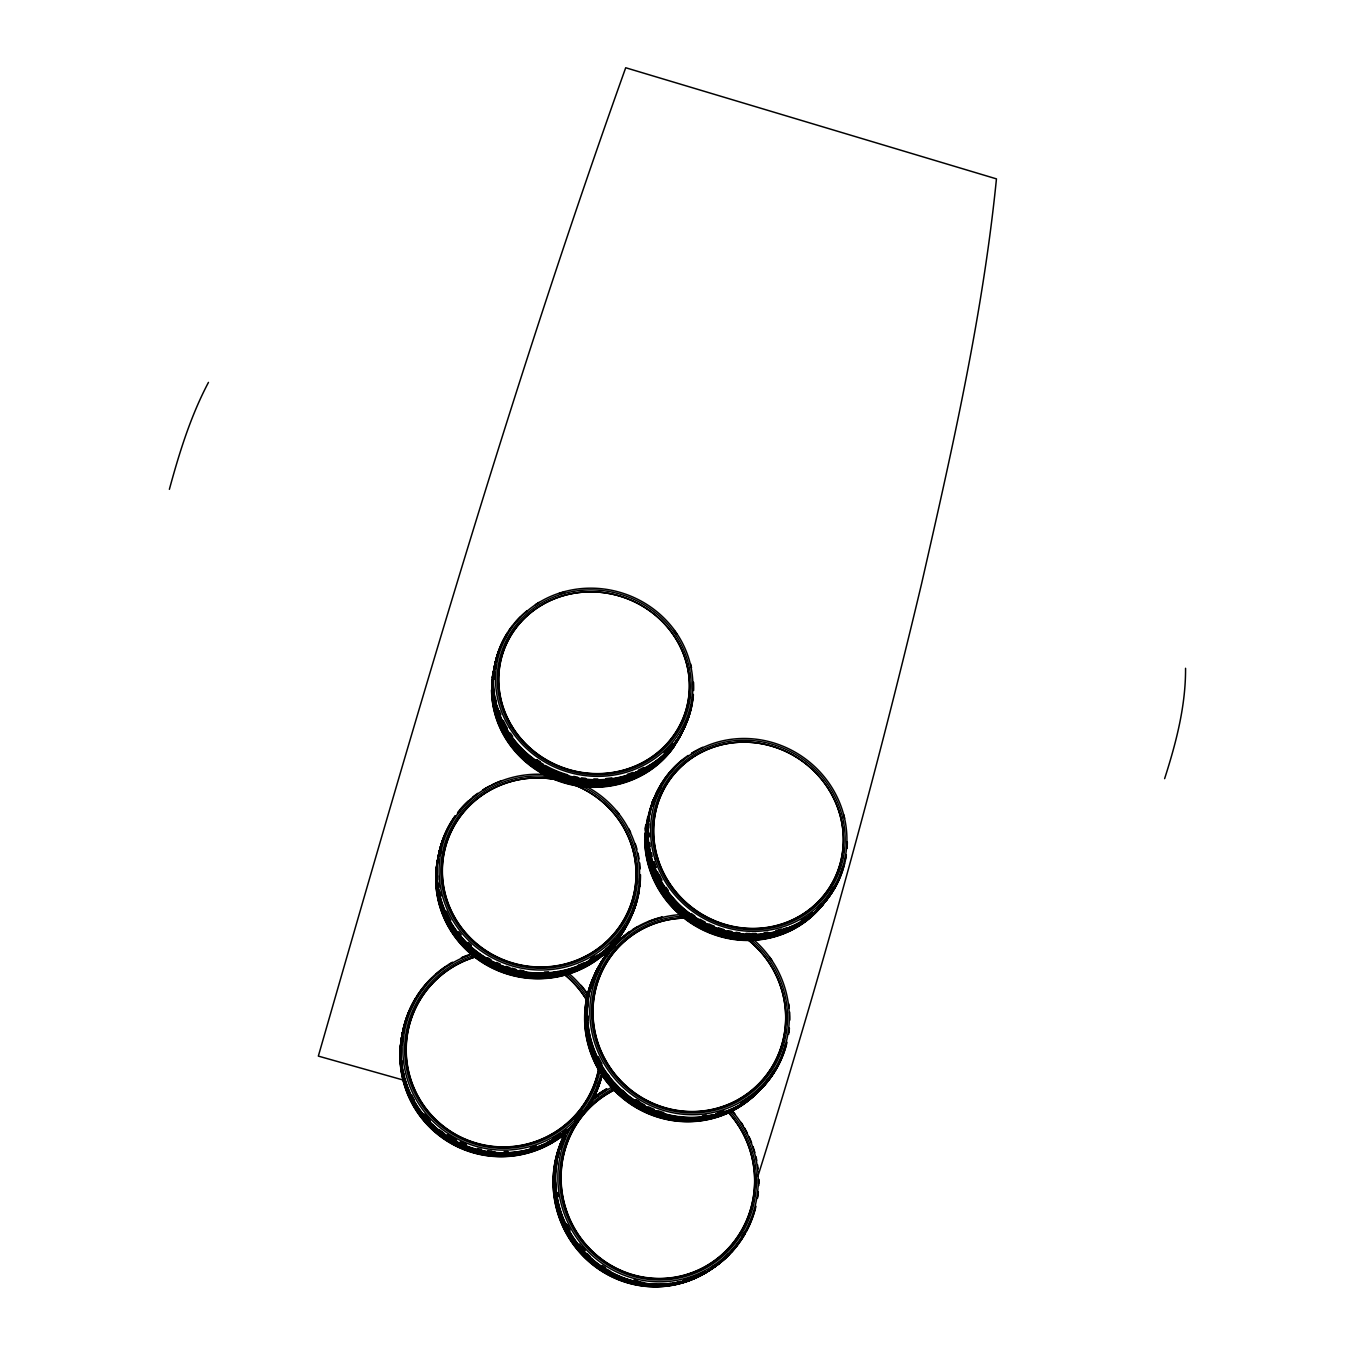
<?xml version="1.0" encoding="UTF-8"?>
<svg xmlns="http://www.w3.org/2000/svg" width="1355" height="1355" viewBox="0 0 1355 1355"><rect width="100%" height="100%" fill="white"/><g stroke="black" fill="none" stroke-linecap="round" stroke-linejoin="round"><path stroke-width="1.5" d="M169.375 489.341C179.334 452.705 190.649 416.036 208.467 382.381M758.021 1175.818C819.402 980.512 874.161 783.088 921.536 583.903C952.023 450.063 982.731 315.681 996.45 178.877L625.705 67.75C509.463 392.696 413.665 724.552 318.34 1056.104L403.604 1080.155M1164.623 778.651C1176.055 742.997 1185.777 705.989 1185.557 668.286M673.926 746.825A99.694 94.139 18 0 1 562.884 782.529A99.694 94.139 18 0 1 491.56 690.034M492.339 677.669A99.694 94.139 18 0 1 492.983 673.571M669.201 751.077A98.458 92.97 18 0 1 666.541 754.227M652.924 766.811A98.458 92.97 18 0 1 647.775 770.402M634.919 777.414A98.458 92.97 18 0 1 629.008 779.836M622.944 781.886A98.458 92.97 18 0 1 616.779 783.512M610.986 784.664A98.458 92.97 18 0 1 607.057 785.256M599.079 785.968A98.458 92.97 18 0 1 593.1 786.086M589.137 785.968A98.458 92.97 18 0 1 585.157 785.697M581.16 785.273A98.458 92.97 18 0 1 577.162 784.697M573.199 783.952A98.458 92.97 18 0 1 569.269 783.071M565.408 782.038A98.458 92.97 18 0 1 541.458 771.757M529.907 763.847A98.458 92.97 18 0 1 522.386 757.31M494.863 708.496A98.458 92.97 18 0 1 494.067 704.431M675.281 744.674A99.745 94.173 18 0 1 564.07 782.445A99.745 94.173 18 0 1 491.662 689.576M492.441 677.212A99.745 94.173 18 0 1 493.085 673.113M682.734 731.039A99.88 94.274 18 0 1 563.324 781.107A99.88 94.274 18 0 1 493.322 671.978M665.83 754.295A98.644 93.105 18 0 1 662.968 757.259M651.874 766.608A98.644 93.105 18 0 1 646.623 770.097M637.731 774.975A98.644 93.105 18 0 1 632.362 777.347M626.823 779.413A98.644 93.105 18 0 1 621.166 781.141M611.562 783.258A98.644 93.105 18 0 1 605.634 784.088M597.64 784.63A98.644 93.105 18 0 1 593.642 784.68M591.661 784.63A98.644 93.105 18 0 1 587.68 784.443M581.668 783.868A98.644 93.105 18 0 1 577.67 783.275M573.69 782.546A98.644 93.105 18 0 1 569.761 781.649M565.899 780.615A98.644 93.105 18 0 1 560.157 778.786M556.38 777.364A98.644 93.105 18 0 1 538.494 768.217M533.531 764.83A98.644 93.105 18 0 1 525.706 758.529M521.387 754.464A98.644 93.105 18 0 1 518.643 751.619M508.87 739.169A98.644 93.105 18 0 1 506.77 735.867M504.754 732.361A98.644 93.105 18 0 1 501.875 726.72M493.271 692.574A98.644 93.105 18 0 1 493.152 688.476M493.914 676.247A98.644 93.105 18 0 1 494.541 672.199M666.016 753.871A98.695 93.156 18 0 1 663.154 756.835M637.917 774.552A98.695 93.156 18 0 1 632.548 776.94M626.992 779.006A98.695 93.156 18 0 1 621.335 780.734M609.75 783.156A98.695 93.156 18 0 1 605.787 783.664M550.926 774.552A98.695 93.156 18 0 1 545.506 771.842M542.034 769.894A98.695 93.156 18 0 1 538.629 767.794M528.873 760.714A98.695 93.156 18 0 1 525.825 758.106M504.856 731.92A98.695 93.156 18 0 1 501.994 726.28M493.389 692.117A98.695 93.156 18 0 1 493.254 688.001M685.291 724.857A99.931 94.325 18 0 1 563.477 780.683A99.931 94.325 18 0 1 494.727 665.424M688.442 715.609A100.101 94.46 18 0 1 561.851 778.668A100.101 94.46 18 0 1 498.894 652.195M662.307 756.886A98.864 93.292 18 0 1 563.307 777.889A98.864 93.292 18 0 1 495.219 702.991M494.253 696.826A98.864 93.292 18 0 1 493.847 692.693M690 710.376A100.253 94.596 18 0 1 566.407 778.786A100.253 94.596 18 0 1 497.725 654.702M689.695 712.916A100.439 94.731 18 0 1 554.5 773.011A100.439 94.731 18 0 1 507.143 634.597M669.218 748.366A99.186 93.563 18 0 1 666.406 751.398M639.594 770.673A99.186 93.563 18 0 1 634.191 773.061M628.618 775.128A99.186 93.563 18 0 1 619.1 777.821M611.291 779.294A99.186 93.563 18 0 1 607.311 779.819M599.266 780.361A99.186 93.563 18 0 1 589.256 780.175M585.241 779.819A99.186 93.563 18 0 1 581.21 779.311M577.196 778.651A99.186 93.563 18 0 1 573.216 777.821M561.597 774.484A99.186 93.563 18 0 1 538.121 762.763M528.45 755.446A99.186 93.563 18 0 1 518.508 745.69M499.03 712.307A99.186 93.563 18 0 1 497.234 706.311M496.269 702.28A99.186 93.563 18 0 1 495.473 698.181M495.252 669.37A99.186 93.563 18 0 1 495.981 665.322M543.355 765.524A99.237 93.597 18 0 1 538.257 762.323M494.372 679.143A99.237 93.597 18 0 1 494.626 675.044M691.66 704.414A100.49 94.782 18 0 1 568.05 777.313A100.49 94.782 18 0 1 498.877 650.722M500.435 646.877A100.49 94.782 18 0 1 507.244 634.106M692.828 694.116A100.49 94.782 18 0 1 692.507 698.248M691.795 705.362A100.626 94.884 18 0 1 558.006 772.807A100.626 94.884 18 0 1 507.498 632.921M508.633 631.193A100.626 94.884 18 0 1 512.292 626.162M516.306 621.352A100.626 94.884 18 0 1 520.625 616.83M693.184 695.081A100.626 94.884 18 0 1 692.49 701.28M693.404 694.624A100.677 94.935 18 0 1 549.215 768.387A100.677 94.935 18 0 1 526.943 610.817M535.445 604.635A100.677 94.935 18 0 1 539.036 602.416M559.073 593.524A100.677 94.935 18 0 1 564.764 591.915M674.384 630.634A100.677 94.935 18 0 1 676.687 633.835M690.542 663.764A100.677 94.935 18 0 1 691.524 667.795M693.523 682.259A100.677 94.935 18 0 1 693.625 690.491M668.506 748.417A99.372 93.698 18 0 1 664.136 752.838M643.693 767.472A99.372 93.698 18 0 1 638.442 770.047M632.971 772.35A99.372 93.698 18 0 1 627.331 774.315M611.867 777.872A99.372 93.698 18 0 1 605.871 778.583M597.809 778.973A99.372 93.698 18 0 1 593.795 778.939M585.766 778.38A99.372 93.698 18 0 1 581.718 777.872M577.704 777.211A99.372 93.698 18 0 1 573.724 776.381M567.847 774.874A99.372 93.698 18 0 1 545.421 765.49M543.677 764.491A99.372 93.698 18 0 1 536.885 760.138M512.647 736.392A99.372 93.698 18 0 1 510.395 733.123M507.278 728.126A99.372 93.698 18 0 1 503.349 720.606M500.842 714.729A99.372 93.698 18 0 1 499.402 710.748M623.114 781.462A98.508 93.004 18 0 1 616.948 783.105M546.844 774.213A98.508 93.004 18 0 1 541.594 771.334M530.025 763.424A98.508 93.004 18 0 1 522.505 756.869M519.727 754.091A98.508 93.004 18 0 1 515.747 749.688M668.591 749.755A99.017 93.41 18 0 1 664.323 754.261M658.191 759.799A99.017 93.41 18 0 1 651.467 764.847M531.177 759.393A99.017 93.41 18 0 1 525.079 754.159M519.473 748.57A99.017 93.41 18 0 1 516.831 745.589M672.791 743.268A99.423 93.749 18 0 1 668.709 747.994M540.374 761.967A99.423 93.749 18 0 1 537.02 759.715M828.413 896.519A100.219 95.409 34.8 0 1 717.71 935.865A100.219 95.409 34.8 0 1 644.726 839.592M644.743 837.475A100.219 95.409 34.8 0 1 644.895 833.257M645.251 829.023A100.219 95.409 34.8 0 1 645.793 824.805M652.043 802.702A100.219 95.409 34.8 0 1 653.771 798.891M801.821 922.687A98.966 94.24 34.8 0 1 798.315 924.991M777.397 934.662A98.966 94.24 34.8 0 1 771.3 936.39M765.575 937.643A98.966 94.24 34.8 0 1 761.679 938.27M753.77 939.066A98.966 94.24 34.8 0 1 749.806 939.218M743.878 939.167A98.966 94.24 34.8 0 1 739.915 938.913M735.934 938.524A98.966 94.24 34.8 0 1 731.954 937.948M726.026 936.813A98.966 94.24 34.8 0 1 722.13 935.865M716.389 934.171A98.966 94.24 34.8 0 1 696.165 925.008M684.495 917.013A98.966 94.24 34.8 0 1 676.89 910.374M665 896.722A98.966 94.24 34.8 0 1 662.714 893.436M659.529 888.372A98.966 94.24 34.8 0 1 656.684 883.138M654.126 877.735A98.966 94.24 34.8 0 1 652.602 874.043M647.571 856.428A98.966 94.24 34.8 0 1 646.877 852.227M646.386 848.01A98.966 94.24 34.8 0 1 646.081 843.792M830.784 892.589A100.27 95.46 34.8 0 1 720.013 936.153A100.27 95.46 34.8 0 1 644.912 839.202M645.234 830.751A100.27 95.46 34.8 0 1 645.691 826.516M831.479 891.742A100.406 95.578 34.8 0 1 714.305 933.341A100.406 95.578 34.8 0 1 646.132 825.585M651.89 803.278A100.406 95.578 34.8 0 1 653.533 799.416M656.294 793.793A100.406 95.578 34.8 0 1 658.344 790.202M768.37 936.136A99.152 94.393 34.8 0 1 764.491 936.847M756.598 937.795A99.152 94.393 34.8 0 1 752.618 938.033M742.726 937.931A99.152 94.393 34.8 0 1 738.729 937.609M724.84 935.221A99.152 94.393 34.8 0 1 717.151 933.019M713.34 931.681A99.152 94.393 34.8 0 1 707.7 929.395M704.007 927.684A99.152 94.393 34.8 0 1 698.638 924.855M683.631 914.557A99.152 94.393 34.8 0 1 680.549 911.915M672.012 903.395A99.152 94.393 34.8 0 1 669.387 900.33M659.207 885.425A99.152 94.393 34.8 0 1 656.447 880.123M653.991 874.653A99.152 94.393 34.8 0 1 652.534 870.926M649.587 861.39A99.152 94.393 34.8 0 1 648.622 857.241M647.521 850.94A99.152 94.393 34.8 0 1 647.013 846.706M646.589 838.305A99.152 94.393 34.8 0 1 646.657 834.138M830.734 893.182A100.456 95.612 34.8 0 1 709.427 931.037A100.456 95.612 34.8 0 1 647.775 816.862M652.077 802.888A100.456 95.612 34.8 0 1 653.72 799.01M656.498 793.386A100.456 95.612 34.8 0 1 658.53 789.779M833.698 887.711A100.456 95.612 34.8 0 1 831.767 891.387M832.681 890.252A100.626 95.765 34.7 0 1 703.177 926.735A100.626 95.765 34.7 0 1 653.483 799.636M656.125 793.928A100.626 95.765 34.7 0 1 658.107 790.27M800.382 922.416A99.389 94.579 34.7 0 1 649.943 858.071M648.757 852.261A99.389 94.579 34.7 0 1 648.164 848.365M647.741 844.453A99.389 94.579 34.7 0 1 647.402 838.626M647.385 834.612A99.389 94.579 34.7 0 1 647.69 828.312M648.435 822.045A99.389 94.579 34.7 0 1 649.147 817.929M652.382 805.954A99.389 94.579 34.7 0 1 654.617 800.128M817.471 908.443A99.542 94.698 34.7 0 0 820.317 905.462A99.034 94.274 34.8 0 1 817.692 908.714M812.932 912.711A99.542 94.698 34.7 0 1 808.054 916.674M791.964 926.481A99.542 94.698 34.7 0 1 786.12 929.039M720.657 931.275A99.542 94.698 34.7 0 1 714.915 929.327M703.736 924.381A99.542 94.698 34.7 0 1 700.162 922.467M698.418 921.451A99.542 94.698 34.7 0 1 691.592 917.064M653.618 802.871A99.542 94.698 34.7 0 1 655.989 797.096M657.785 793.352A99.542 94.698 34.7 0 1 660.749 787.966M836.34 883.68A100.778 95.883 34.7 0 1 700.874 924.245A100.778 95.883 34.7 0 1 659.682 787.323M836.357 884.409A100.964 96.036 34.7 0 1 698.706 921.536A100.964 96.036 34.7 0 1 662.51 782.496M666.135 777.38A100.964 96.036 34.7 0 1 674.417 767.963M842.996 866.692A100.964 96.036 34.7 0 1 838.965 878.667M807.241 916.827A99.711 94.85 34.7 0 1 803.786 919.232M765.101 933.731A99.711 94.85 34.7 0 1 761.137 934.205M753.143 934.679A99.711 94.85 34.7 0 1 749.163 934.679M741.185 934.188A99.711 94.85 34.7 0 1 737.154 933.697M733.157 933.053A99.711 94.85 34.7 0 1 729.176 932.257M717.557 928.92A99.711 94.85 34.7 0 1 711.849 926.735M708.106 925.075A99.711 94.85 34.7 0 1 693.963 917.115M690.61 914.777A99.711 94.85 34.7 0 1 687.358 912.305M678.245 904.192A99.711 94.85 34.7 0 1 672.741 898.263M655.939 870.892A99.711 94.85 34.7 0 1 653.821 865.269M650.248 851.939A99.711 94.85 34.7 0 1 649.57 848.044M648.672 828.074A99.711 94.85 34.7 0 1 649.011 823.857M652.873 805.514A99.711 94.85 34.7 0 1 654.228 801.584M656.599 795.792A99.711 94.85 34.7 0 1 658.395 792.048M833.325 887.474A99.711 94.85 34.7 0 1 831.242 891.031M821.503 903.988A99.762 94.884 34.7 0 1 818.657 906.986M786.307 927.972A99.762 94.884 34.7 0 1 776.957 931.02M697.605 918.961A99.762 94.884 34.7 0 1 694.183 916.759M653.72 803.142A99.762 94.884 34.7 0 1 655.956 797.299M657.666 793.505A99.762 94.884 34.7 0 1 660.529 788M834.697 887.745A101.015 96.086 34.7 0 1 697.046 920.062A101.015 96.086 34.7 0 1 662.697 782.089M665.085 778.651A101.015 96.086 34.7 0 1 667.625 775.314M671.724 770.538A101.015 96.086 34.7 0 1 676.094 766.1M843.284 866.319A101.015 96.086 34.7 0 1 838.423 880.242M844.487 863.406A101.151 96.188 34.6 0 1 695.776 918.114A101.151 96.188 34.6 0 1 682.886 759.63M691.49 753.583A101.151 96.188 34.6 0 1 695.098 751.449M847.044 842.437A101.151 96.188 34.6 0 1 846.909 846.672M846.062 855.141A101.151 96.188 34.6 0 1 845.368 859.307M804.718 918.063A99.897 95.002 34.6 0 1 801.144 920.282M781.361 929.107A99.897 95.002 34.6 0 1 775.687 930.699M767.929 932.274A99.897 95.002 34.6 0 1 763.983 932.833M755.988 933.476A99.897 95.002 34.6 0 1 751.991 933.544M750.009 933.527A99.897 95.002 34.6 0 1 746.012 933.375M739.982 932.816A99.897 95.002 34.6 0 1 735.968 932.257M731.971 931.529A99.897 95.002 34.6 0 1 728.008 930.631M724.112 929.598A99.897 95.002 34.6 0 1 718.336 927.769M714.508 926.346A99.897 95.002 34.6 0 1 708.868 923.907M705.193 922.111A99.897 95.002 34.6 0 1 699.858 919.181M694.692 915.929A99.897 95.002 34.6 0 1 691.338 913.592M668.388 890.642A99.897 95.002 34.6 0 1 666.067 887.322M659.97 876.939A99.897 95.002 34.6 0 1 657.395 871.485M655.854 867.759A99.897 95.002 34.6 0 1 653.838 862.119M652.195 856.428A99.897 95.002 34.6 0 1 651.281 852.583M650.214 846.74A99.897 95.002 34.6 0 1 649.706 842.81M649.248 836.933A99.897 95.002 34.6 0 1 649.147 833.037M656.413 796.317A99.897 95.002 34.6 0 1 659.038 790.659M829.954 893.301A99.897 95.002 34.6 0 1 827.515 896.705M846.367 854.768A101.202 96.239 34.6 0 1 696.91 918.351A101.202 96.239 34.6 0 1 688.171 755.446M691.694 753.16A101.202 96.239 34.6 0 1 702.771 747.266M843.606 814.524A101.202 96.239 34.6 0 1 844.605 818.335M847.332 842.065A101.202 96.239 34.6 0 1 847.061 848.416M811.831 912.762A99.948 95.053 34.6 0 1 808.461 915.319M662.07 880.106A99.948 95.053 34.6 0 1 659.275 874.771M656.04 867.386A99.948 95.053 34.6 0 1 654.042 861.746M833.579 887.677A99.948 95.053 34.6 0 1 831.394 891.217M802.092 922.348A99.034 94.274 34.8 0 1 796.808 925.736M710.918 931.766A99.034 94.274 34.8 0 1 705.311 929.361M684.715 916.674A99.034 94.274 34.8 0 1 681.582 914.083M674.265 907.189A99.034 94.274 34.8 0 1 671.538 904.242M778.532 933.205A99.203 94.427 34.8 0 1 772.435 934.933M683.835 914.219A99.203 94.427 34.8 0 1 680.752 911.576M633.92 906.664A100.948 98.238 16.7 0 1 509.531 974.753A100.948 98.238 16.7 0 1 439.833 851.126M622.097 931.004A99.762 97.052 16.7 0 1 619.963 934.306M610.072 946.62A99.762 97.052 16.7 0 1 607.311 949.415M591.729 961.711A99.762 97.052 16.7 0 1 586.596 964.76M477.417 957.223A99.762 97.052 16.7 0 1 474.182 954.75M471.066 952.125A99.762 97.052 16.7 0 1 468.051 949.415M440.07 854.853A99.762 97.052 16.7 0 1 441.12 851.092M634.106 906.309A101.015 98.271 16.7 0 1 509.649 974.448A101.015 98.271 16.7 0 1 439.901 850.754M634.53 905.479A101.134 98.39 16.7 0 1 509.92 973.686A101.134 98.39 16.7 0 1 440.087 849.839M635.664 901.312A101.202 98.441 16.7 0 1 511.97 973.906A101.202 98.441 16.7 0 1 440.155 849.466M635.292 904.005A101.371 98.593 16.7 0 1 510.395 972.348A101.371 98.593 16.7 0 1 440.392 848.247M621.115 932.088A100.118 97.374 16.7 0 1 615.153 940.014M604.042 951.261A100.118 97.374 16.7 0 1 596.115 957.375M587.63 962.643A100.118 97.374 16.7 0 1 565.238 971.654M563.29 972.162A100.118 97.374 16.7 0 1 451.046 925.16M450.046 923.433A100.118 97.374 16.7 0 1 440.443 899.33M439.172 893.521A100.118 97.374 16.7 0 1 438.275 887.61M437.631 879.683A100.118 97.374 16.7 0 1 437.563 875.736M613.002 942.064A100.27 97.509 16.8 0 1 605.99 949.025M471.93 949.025A100.27 97.509 16.8 0 1 468.898 946.298M449.318 920.723A100.27 97.509 16.8 0 1 446.625 915.319M439.85 855.107A100.27 97.509 16.8 0 1 440.765 851.279M636.748 899.195A101.523 98.729 16.8 0 1 508.735 970.874A101.523 98.729 16.8 0 1 443.204 839.677M636.376 901.905A101.71 98.881 16.8 0 1 511.072 970.434A101.71 98.881 16.8 0 1 440.832 845.943M441.425 844.046A101.71 98.881 16.8 0 1 450.504 824.128M639.662 878.328A101.71 98.881 16.8 0 1 639.526 882.291M592.016 958.696A100.456 97.662 16.8 0 1 588.561 960.712M583.226 963.456A100.456 97.662 16.8 0 1 577.653 965.895M558.209 971.518A100.456 97.662 16.8 0 1 554.178 972.179M546.031 973.009A100.456 97.662 16.8 0 1 541.932 973.178M525.638 972.229A100.456 97.662 16.8 0 1 521.556 971.569M517.525 970.773A100.456 97.662 16.8 0 1 513.545 969.807M507.685 968.08A100.456 97.662 16.8 0 1 501.875 965.98M498.064 964.387A100.456 97.662 16.8 0 1 492.492 961.711M470.693 946.603A100.456 97.662 16.8 0 1 467.729 943.825M438.969 887.423A100.456 97.662 16.8 0 1 438.478 883.443M636.562 901.549A101.761 98.932 16.8 0 1 498.657 965.641A101.761 98.932 16.8 0 1 451.622 822.062M457.346 813.932A101.761 98.932 16.8 0 1 462.529 807.834M639.848 877.972A101.761 98.932 16.8 0 1 639.577 883.917M638.933 889.862A101.761 98.932 16.8 0 1 638.307 893.809M640.238 879.073A101.896 99.05 16.8 0 1 506.567 967.809A101.896 99.05 16.8 0 1 455.145 816.167M460.073 809.867A101.896 99.05 16.8 0 1 474.453 796.096M482.685 790.338A101.896 99.05 16.8 0 1 486.123 788.271M624.892 925.584A100.643 97.831 16.8 0 1 622.758 928.903M594.269 956.545A100.643 97.831 16.8 0 1 590.848 958.612M548.521 971.789A100.643 97.831 16.8 0 1 544.439 972.026M524.012 970.841A100.643 97.831 16.8 0 1 519.947 970.095M515.916 969.215A100.643 97.831 16.8 0 1 511.97 968.164M510.022 967.589A100.643 97.831 16.8 0 1 506.109 966.318M500.334 964.099A100.643 97.831 16.8 0 1 496.557 962.423M491.035 959.645A100.643 97.831 16.8 0 1 487.495 957.646M470.998 945.468A100.643 97.831 16.8 0 1 468.034 942.673M450.809 920.181A100.643 97.831 16.8 0 1 446.32 911.17M441.154 895.96A100.643 97.831 16.8 0 1 440.256 892.081M639.255 890.625A101.964 99.101 16.8 0 1 500.927 965.336A101.964 99.101 16.8 0 1 455.229 815.761M457.617 812.56A101.964 99.101 16.8 0 1 468.474 800.839M472.98 796.943A101.964 99.101 16.8 0 1 477.773 793.285M482.787 789.931A101.964 99.101 16.8 0 1 489.714 785.951M491.475 785.036A101.964 99.101 16.8 0 1 500.689 781.022M616.339 810.646A101.964 99.101 16.8 0 1 618.896 813.762M628.771 828.82A101.964 99.101 16.8 0 1 630.583 832.377M635.173 843.504A101.964 99.101 16.8 0 1 636.935 849.195M637.917 853.023A101.964 99.101 16.8 0 1 639.103 858.901M639.696 862.864A101.964 99.101 16.8 0 1 640.271 868.826M640.492 874.754A101.964 99.101 16.8 0 1 639.814 886.661M586.546 786.527A100.49 97.645 16.9 0 1 604.093 947.839A100.49 97.645 16.9 0 1 444.305 901.854A100.49 97.645 16.9 0 1 544.676 774.467M581.634 785.985A98.729 95.934 16.9 0 1 603.551 946.027A98.729 95.934 16.9 0 1 445.067 898.619A98.729 95.934 16.9 0 1 551.231 776.889M616.339 939.438A99.694 97.018 16.7 0 1 613.849 942.521M591.576 962.033A99.694 97.018 16.7 0 1 588.172 964.099M582.938 966.928A99.694 97.018 16.7 0 1 577.467 969.452M558.294 975.448A99.694 97.018 16.7 0 1 554.331 976.176M546.251 977.158A99.694 97.018 16.7 0 1 542.186 977.412M532.092 977.328A99.694 97.018 16.7 0 1 528.027 977.006M521.946 976.227A99.694 97.018 16.7 0 1 517.915 975.498M502.315 971.061A99.694 97.018 16.7 0 1 496.624 968.757M492.915 967.03A99.694 97.018 16.7 0 1 487.529 964.167M470.964 952.463A99.694 97.018 16.7 0 1 467.966 949.736M449.437 926.041A99.694 97.018 16.7 0 1 446.676 920.739M615.864 939.54A99.948 97.221 16.7 0 1 611.986 944.062M477.756 956.122A99.948 97.221 16.7 0 1 474.504 953.632M462.733 942.538A99.948 97.221 16.7 0 1 460.073 939.472M614.306 939.54A100.693 97.882 16.8 0 1 610.157 943.808M594.438 956.207A100.693 97.882 16.8 0 1 591 958.29M471.1 945.146A100.693 97.882 16.8 0 1 468.136 942.352M461.242 934.882A100.693 97.882 16.8 0 1 458.701 931.681M614.425 941.403A99.88 97.17 16.7 0 1 611.833 944.384M562.698 973.483A99.88 97.17 16.7 0 1 556.786 974.753M548.724 975.905A99.88 97.17 16.7 0 1 544.659 976.244M530.482 976.125A99.88 97.17 16.7 0 1 526.418 975.719M520.337 974.821A99.88 97.17 16.7 0 1 516.323 974.008M504.602 970.671A99.88 97.17 16.7 0 1 500.774 969.248M486.123 962.067A99.88 97.17 16.7 0 1 480.991 958.798M621.2 931.359A100.507 97.712 16.8 0 1 617.609 936.136M597.25 955.089A100.507 97.712 16.8 0 1 593.897 957.324M583.378 963.134A100.507 97.712 16.8 0 1 577.806 965.573M470.778 946.281A100.507 97.712 16.8 0 1 467.831 943.486M757.513 1092.384A101.862 99.05 49.7 0 1 624.723 1099.87A101.862 99.05 49.7 0 1 598.216 967.995M767.692 1079.986A101.862 99.05 49.7 0 1 764.101 1084.847M720.064 1114.86A100.592 97.814 49.7 0 1 714.339 1116.689M712.425 1117.214A100.592 97.814 49.7 0 1 708.563 1118.146M686.545 1120.416A100.592 97.814 49.7 0 1 682.53 1120.28M660.512 1116.639A100.592 97.814 49.7 0 1 654.702 1114.809M650.874 1113.387A100.592 97.814 49.7 0 1 645.2 1110.948M641.525 1109.135A100.592 97.814 49.7 0 1 636.173 1106.171M618.185 1092.57A100.592 97.814 49.7 0 1 615.272 1089.725M586.596 1030.071A100.592 97.814 49.7 0 1 586.19 1026.023M587.562 1000.041A100.592 97.814 49.7 0 1 588.375 996.128M590.458 988.506A100.592 97.814 49.7 0 1 592.423 982.866M755.226 1092.858A100.592 97.814 49.7 0 1 749.349 1098.194M589.493 991.979A100.66 97.865 49.7 0 1 591.881 984.424M594.1 978.869A100.66 97.865 49.7 0 1 596.623 973.483M755.463 1092.621A100.66 97.865 49.7 0 1 752.601 1095.331M760.477 1089.217A101.913 99.101 49.7 0 1 624.909 1099.633A101.913 99.101 49.7 0 1 600.451 964.303M770.165 1076.361A101.913 99.101 49.7 0 1 766.778 1081.375M768.556 1079.105A102.048 99.22 49.6 0 1 630.346 1102.716A102.048 99.22 49.6 0 1 600.841 963.541M610.58 950.871A102.048 99.22 49.6 0 1 614.713 946.62M773.824 1070.586A102.048 99.22 49.6 0 1 770.792 1075.751M750.179 1097.364A100.778 97.983 49.6 0 1 743.827 1102.208M718.946 1114.708A100.778 97.983 49.6 0 1 713.204 1116.418M707.361 1117.756A100.778 97.983 49.6 0 1 703.38 1118.468M683.242 1119.484A100.778 97.983 49.6 0 1 679.194 1119.196M665.102 1116.859A100.778 97.983 49.6 0 1 661.189 1115.842M659.241 1115.267A100.778 97.983 49.6 0 1 647.724 1110.981M643.998 1109.237A100.778 97.983 49.6 0 1 638.561 1106.358M618.761 1091.724A100.778 97.983 49.6 0 1 610.343 1082.781M588.019 1035.152A100.778 97.983 49.6 0 1 587.376 1031.121M591.61 985.576A100.778 97.983 49.6 0 1 593.693 979.97M597.013 972.738A100.778 97.983 49.6 0 1 599.842 967.555M750.433 1097.11A100.846 98.034 49.6 0 1 747.299 1099.616M625.163 1096.889A100.846 98.034 49.6 0 1 621.996 1094.23M618.947 1091.469A100.846 98.034 49.6 0 1 610.512 1082.526M590.56 989.048A100.846 98.034 49.6 0 1 592.423 983.391M761.324 1088.353A102.099 99.271 49.6 0 1 623.131 1096.856A102.099 99.271 49.6 0 1 604.415 958.29M612.104 949.093A102.099 99.271 49.6 0 1 614.882 946.281M774.095 1070.331A102.099 99.271 49.6 0 1 771.046 1075.497M767.658 1080.511A102.099 99.271 49.6 0 1 763.949 1085.304M764.762 1084.491A102.286 99.423 49.5 0 1 629.381 1100.463A102.286 99.423 49.5 0 1 599.435 965.59M603.771 958.883A102.286 99.423 49.5 0 1 608.649 952.531M611.291 949.516A102.286 99.423 49.5 0 1 614.018 946.637M773.942 1071.229A102.286 99.423 49.5 0 1 767.269 1081.324M746.486 1100.023A101.015 98.187 49.5 0 1 741.541 1103.41M727.449 1110.863A101.015 98.187 49.5 0 1 714.153 1115.419M710.274 1116.351A101.015 98.187 49.5 0 1 706.311 1117.13M700.281 1118.011A101.015 98.187 49.5 0 1 692.185 1118.586M684.14 1118.502A101.015 98.187 49.5 0 1 662.019 1114.843M660.071 1114.267A101.015 98.187 49.5 0 1 618.015 1089.251M615.17 1086.32A101.015 98.187 49.5 0 1 590.441 1041.893M589.95 1039.946A101.015 98.187 49.5 0 1 588.68 1033.967M587.765 1027.903A101.015 98.187 49.5 0 1 587.376 1023.855M587.409 1007.764A101.015 98.187 49.5 0 1 587.816 1003.733M591.644 986.169A101.015 98.187 49.5 0 1 593.626 980.529M760.104 1089.776A102.438 99.576 49.4 0 1 623.402 1094.705A102.438 99.576 49.4 0 1 604.228 957.985M606.6 954.75A102.438 99.576 49.4 0 1 615.898 944.316M775.636 1068.756A102.438 99.576 49.4 0 1 764.169 1085.338M776.483 1067.909A102.624 99.728 49.3 0 1 638.273 1104.071A102.624 99.728 49.3 0 1 600.417 963.676M601.434 961.982A102.624 99.728 49.3 0 1 616.44 943.266M622.368 937.965A102.624 99.728 49.3 0 1 625.502 935.492M785.9 1043.469A102.624 99.728 49.3 0 1 781.632 1056.968M747.96 1098.549A101.354 98.492 49.3 0 1 742.997 1101.937M711.629 1114.928A101.354 98.492 49.3 0 1 707.649 1115.707M683.377 1116.943A101.354 98.492 49.3 0 1 679.295 1116.571M661.257 1112.828A101.354 98.492 49.3 0 1 640.458 1103.868M625.197 1093.265A101.354 98.492 49.3 0 1 622.081 1090.555M617.626 1086.27A101.354 98.492 49.3 0 1 614.797 1083.272M609.496 1076.92A101.354 98.492 49.3 0 1 607.023 1073.567M588.172 1020.095A101.354 98.492 49.3 0 1 588.019 1016.047M593.88 980.546A101.354 98.492 49.3 0 1 599.571 967.758M752.957 1094.586A101.405 98.542 49.2 0 1 746.571 1099.464M721.521 1112.032A101.405 98.542 49.2 0 1 715.762 1113.742M625.383 1093.028A101.405 98.542 49.2 0 1 622.25 1090.301M594.032 980.224A101.405 98.542 49.2 0 1 597.928 970.993M783.969 1050.955A102.675 99.779 49.2 0 1 635.021 1101.7A102.675 99.779 49.2 0 1 616.61 942.945M627.297 933.951A102.675 99.779 49.2 0 1 630.583 931.681M786.323 1044.485A102.811 99.897 49.1 0 1 633.767 1099.989A102.811 99.897 49.1 0 1 624.52 935.577M627.721 933.155A102.811 99.897 49.1 0 1 637.815 926.752M648.622 921.62A102.811 99.897 49.1 0 1 661.934 917.352M789.135 1028.513A102.811 99.897 49.1 0 1 788.661 1032.578M748.79 1097.702A101.54 98.661 49.1 0 1 745.504 1100.006M723.993 1110.795A101.54 98.661 49.1 0 1 718.235 1112.624M706.412 1115.216A101.54 98.661 49.1 0 1 702.364 1115.758M663.899 1112.574A101.54 98.661 49.1 0 1 658.039 1110.727M654.16 1109.288A101.54 98.661 49.1 0 1 648.452 1106.815M644.726 1104.986A101.54 98.661 49.1 0 1 635.834 1099.82M602.043 1063.98A101.54 98.661 49.1 0 1 598.266 1056.663M593.134 983.273A101.54 98.661 49.1 0 1 595.116 977.599M759.477 1088.607A101.54 98.661 49.1 0 1 756.581 1091.351M749.044 1097.448A101.591 98.712 49.1 0 1 740.677 1102.936M639.509 1101.751A101.591 98.712 49.1 0 1 636.02 1099.583M596.81 973.567A101.591 98.712 49.1 0 1 599.367 968.131M606.515 956.257A101.591 98.712 49.1 0 1 608.869 953.056M768.929 1077.852A101.591 98.712 49.1 0 1 766.439 1081.002M787.069 1042.249A102.861 99.948 49.1 0 1 632.243 1098.566A102.861 99.948 49.1 0 1 629.533 931.664M632.87 929.445A102.861 99.948 49.1 0 1 662.121 917.013M769.555 957.104A102.861 99.948 49.1 0 1 771.91 960.458M788.762 1003.886A102.861 99.948 49.1 0 1 789.288 1007.951M789.626 1012.016A102.861 99.948 49.1 0 1 789.846 1020.095M789.406 1028.242A102.861 99.948 49.1 0 1 788.644 1034.305M752.872 939.032A101.388 98.492 48.9 0 1 747.266 1097.838A101.388 98.492 48.9 0 1 595.895 1046.331A101.388 98.492 48.9 0 1 680.955 914.574M750.23 939.1A99.593 96.764 49 0 1 746.893 1095.924A99.593 96.764 49 0 1 597.403 1045.484A99.593 96.764 49 0 1 682.53 916.268M624.638 1094.078A101.168 98.339 49.4 0 1 618.507 1088.539M611.545 1080.985A101.168 98.339 49.4 0 1 608.954 1077.75M599.029 1066.792A97.154 97.018 19 0 1 501.231 1146.906A97.154 97.018 19 0 1 407.042 1062.422A97.154 97.018 19 0 1 476.266 956.681M564.866 974.838A97.154 97.018 19 0 1 587.714 1001.836A97.306 97.17 19 0 0 564.916 974.872M595.573 1091.419A101.049 100.998 14 0 1 593.219 1097.093M568.016 1131.323A101.049 100.998 14 0 1 406.856 1019.045M559.259 1136.693A99.796 99.745 14.1 0 1 552.484 1141.147M524.436 1152.631A99.796 99.745 14.1 0 1 520.472 1153.512M492.085 1155.002A99.796 99.745 14.1 0 1 488.02 1154.545M468.22 1149.853A99.796 99.745 14.1 0 1 462.495 1147.651M458.752 1145.991A99.796 99.745 14.1 0 1 444.643 1137.929M427.706 1123.278A99.796 99.745 14.1 0 1 425.013 1120.246M412.547 1101.717A99.796 99.745 14.1 0 1 409.888 1096.229M401.842 1044.841A99.796 99.745 14.1 0 1 402.367 1040.826M559.395 1136.472A99.864 99.796 14.6 0 1 554.331 1139.877M468.322 1149.633A99.864 99.796 14.6 0 1 462.58 1147.431M458.837 1145.771A99.864 99.796 14.6 0 1 453.366 1142.993M449.843 1140.978A99.864 99.796 14.6 0 1 444.711 1137.692M401.893 1044.57A99.864 99.796 14.6 0 1 402.418 1040.538M598.825 1081.51A101.117 101.049 14.6 0 1 597.098 1087.32M595.726 1091.165A101.117 101.049 14.6 0 1 593.371 1096.839M568.168 1131.103A101.117 101.049 14.6 0 1 405.518 1022.585M598.097 1084.796A101.235 101.168 15.7 0 1 594.574 1094.383M578.517 1120.365A101.235 101.168 15.7 0 1 575.807 1123.43M568.524 1130.561A101.235 101.168 15.7 0 1 405.653 1021.907M598.249 1084.542A101.303 101.219 16 0 1 594.743 1094.129M578.67 1120.128A101.303 101.219 16 0 1 575.943 1123.193M568.66 1130.324A101.303 101.219 16 0 1 406.381 1019.705M583.006 1114.555A101.473 101.388 17 0 1 580.465 1117.79M569.134 1129.596A101.473 101.388 17 0 1 408.041 1014.963M409.684 1011.203A101.473 101.388 17 0 1 412.428 1005.698M599.35 1081.781A101.473 101.388 17 0 1 593.558 1097.093M563.595 1132.543A100.219 100.135 17 0 1 556.956 1137.302M551.773 1140.487A100.219 100.135 17 0 1 544.574 1144.23M533.159 1148.769A100.219 100.135 17 0 1 527.315 1150.497M523.369 1151.445A100.219 100.135 17 0 1 517.339 1152.563M511.225 1153.325A100.219 100.135 17 0 1 507.126 1153.63M496.963 1153.647A100.219 100.135 17 0 1 482.685 1151.902M478.688 1151.039A100.219 100.135 17 0 1 474.741 1150.022M472.793 1149.447A100.219 100.135 17 0 1 452.113 1140.537M448.641 1138.437A100.219 100.135 17 0 1 432.482 1125.853M426.859 1119.992A100.219 100.135 17 0 1 418.136 1108.61M415.968 1105.155A100.219 100.135 17 0 1 404.925 1078.953M404.434 1076.988A100.219 100.135 17 0 1 403.57 1073.041M402.3 1064.996A100.219 100.135 17 0 1 401.927 1060.931M578.229 1120.28A101.625 101.54 17.6 0 1 575.435 1123.295M569.54 1128.952A101.625 101.54 17.6 0 1 406.72 1017.961M408.194 1014.15A101.625 101.54 17.6 0 1 415.629 999.6M600.35 1079.122A101.625 101.54 17.6 0 1 593.117 1098.244M582.667 1114.775A101.811 101.693 18.1 0 1 575.926 1122.55M574.486 1124.006A101.811 101.693 18.1 0 1 414.782 1000.363M415.816 998.635A101.811 101.693 18.1 0 1 420.372 991.877M422.862 988.625A101.811 101.693 18.1 0 1 425.487 985.475M601.823 1074.363A101.811 101.693 18.1 0 1 591.712 1101.073M601.027 1078.055A101.862 101.761 18.2 0 1 454.958 1141.689A101.862 101.761 18.2 0 1 425.555 985.17M601.417 1077.445A101.998 101.879 18.5 0 1 462.563 1144.687A101.998 101.879 18.5 0 1 416.036 997.619M417.103 995.908A101.998 101.879 18.5 0 1 431.296 978.479M435.751 974.347A101.998 101.879 18.5 0 1 445.456 966.86M448.878 964.641A101.998 101.879 18.5 0 1 452.367 962.558M461.394 958.002A101.998 101.879 18.5 0 1 467.069 955.698M601.586 1077.174A102.065 101.93 18.6 0 1 440.68 1131.544A102.065 101.93 18.6 0 1 452.435 962.253M461.479 957.68A102.065 101.93 18.6 0 1 469.067 954.682M581.109 985.356A102.065 101.93 18.6 0 1 587.274 993.469M600.621 1075.633A100.592 100.439 19 0 1 434.43 1122.685A100.592 100.439 19 0 1 471.913 954.242M567.762 972.5A100.592 100.439 19 0 1 587.647 994.807M600.265 1069.451A98.813 98.678 19 0 1 500.063 1148.295A98.813 98.678 19 0 1 405.501 1062.625A98.813 98.678 19 0 1 474.335 955.343M566.644 973.855A98.813 98.678 19 0 1 587.223 997.432M538.392 1147.6A99.982 99.914 15.7 0 1 532.634 1149.684M518.863 1153.139A99.982 99.914 15.7 0 1 514.815 1153.783M508.701 1154.409A99.982 99.914 15.7 0 1 504.619 1154.629M478.281 1151.953A99.982 99.914 15.7 0 1 474.352 1150.937M466.611 1148.413A99.982 99.914 15.7 0 1 460.903 1146.093M457.177 1144.348A99.982 99.914 15.7 0 1 451.774 1141.469M412.75 1100.887A99.982 99.914 15.7 0 1 408.499 1091.622M436.818 1130.697A100.05 99.965 16.1 0 1 433.752 1127.987M411.005 1096.991A100.05 99.965 16.1 0 1 408.566 1091.368M561.173 1133.627A100.558 100.439 18.1 0 1 557.786 1135.947M495.54 1152.207A100.558 100.439 18.1 0 1 491.442 1151.835M449.115 1137.082A100.558 100.439 18.1 0 1 439.088 1129.901M427.265 1118.569A100.558 100.439 18.1 0 1 423.319 1113.844M414.308 1100.158A100.558 100.439 18.1 0 1 411.53 1094.705M552.163 1139.86A100.372 100.27 17.6 0 1 546.793 1142.722M435.7 1127.97A100.372 100.27 17.6 0 1 432.685 1125.192M424.386 1116.215A100.372 100.27 17.6 0 1 421.862 1112.98M580.567 1115.334A100.609 100.49 18.2 0 1 575.164 1121.415M566.204 1129.664A100.609 100.49 18.2 0 1 562.969 1132.187M444.084 1133.424A100.609 100.49 18.2 0 1 439.155 1129.664M427.333 1118.332A100.609 100.49 18.2 0 1 423.387 1113.607M583.446 1111.54A100.744 100.609 18.5 0 1 579.618 1116.334M556.549 1136.286A100.744 100.609 18.5 0 1 553.06 1138.369M536.292 1146.042A100.744 100.609 18.5 0 1 530.432 1147.888M508.176 1151.581A100.744 100.609 18.5 0 1 504.077 1151.699M491.797 1151.089A100.744 100.609 18.5 0 1 487.698 1150.547M481.601 1149.43A100.744 100.609 18.5 0 1 477.604 1148.481M465.9 1144.653A100.744 100.609 18.5 0 1 460.192 1142.197M456.5 1140.368A100.744 100.609 18.5 0 1 447.658 1135.202M430.263 1120.771A100.744 100.609 18.5 0 1 424.826 1114.64M582.362 1112.929A100.795 100.66 18.7 0 1 579.771 1116.097M556.685 1136.049A100.795 100.66 18.7 0 1 553.196 1138.149M465.985 1144.433A100.795 100.66 18.7 0 1 460.277 1141.977M456.584 1140.148A100.795 100.66 18.7 0 1 447.743 1134.982M427.553 1117.536A100.795 100.66 18.7 0 1 424.894 1114.403M598.741 1069.044A97.306 97.17 19 0 1 499.775 1147.143A97.306 97.17 19 0 1 406.771 1061.88A97.306 97.17 19 0 1 476.181 956.681M728.042 1112.048A99.423 96.561 74.2 0 1 717.608 1258.219A99.423 96.561 74.2 0 1 576.451 1231.627A99.423 96.561 74.2 0 1 613.409 1090.453M722.063 1260.421A103.437 100.473 75.1 0 1 592.169 1264.351A103.437 100.473 75.1 0 1 564.984 1133.576M636.782 1283.744A102.15 99.22 75.1 0 1 632.802 1282.897M628.872 1281.881A102.15 99.22 75.1 0 1 611.664 1275.292M602.738 1270.296A102.15 99.22 75.1 0 1 599.3 1268.026A102.201 99.271 75 0 0 602.89 1270.143M582.125 1253.189A102.15 99.22 75.1 0 1 579.381 1250.106M555.533 1197.905A102.15 99.22 75.1 0 1 554.991 1193.772M560.36 1147.245A102.15 99.22 75.1 0 1 562.596 1141.52M699.824 1274.581A102.15 99.22 75.1 0 1 694.336 1277.223M726.636 1255.949A103.488 100.524 75 0 1 594.777 1266.095A103.488 100.524 75 0 1 565.12 1133.356M727.195 1255.56A103.624 100.66 75 0 1 595.15 1265.722A103.624 100.66 75 0 1 565.458 1132.814M627.534 1280.814A102.336 99.406 74.9 0 1 621.708 1278.866M614.103 1275.665A102.336 99.406 74.9 0 1 610.411 1273.836M601.569 1268.67A102.336 99.406 74.9 0 1 594.828 1263.842A102.387 99.457 74.9 0 0 598.317 1266.163M561.546 1144.569A102.336 99.406 74.9 0 1 563.9 1138.894M693.201 1277.528A102.336 99.406 74.9 0 1 687.51 1279.696M706.7 1272.091A103.674 100.71 74.9 0 1 585.089 1256.695A103.674 100.71 74.9 0 1 565.611 1132.577M727.432 1255.408A103.674 100.71 74.9 0 1 711.849 1268.771M722.3 1260.624A103.861 100.88 74.8 0 1 592.575 1262.504A103.861 100.88 74.8 0 1 566.068 1131.865M594.913 1097.99A103.861 100.88 74.8 0 1 598.216 1095.619M743.844 1233.219A103.861 100.88 74.8 0 1 741.829 1236.793M733.58 1248.717A103.861 100.88 74.8 0 1 725.315 1257.813M680.667 1281.407A102.557 99.626 74.8 0 1 676.721 1282.321M670.708 1283.405A102.557 99.626 74.8 0 1 666.643 1283.896M656.498 1284.405A102.557 99.626 74.8 0 1 652.449 1284.32M646.335 1283.862A102.557 99.626 74.8 0 1 642.253 1283.337M638.205 1282.643A102.557 99.626 74.8 0 1 632.209 1281.305M630.244 1280.78A102.557 99.626 74.8 0 1 592.271 1260.557M587.647 1256.373A102.557 99.626 74.8 0 1 577.891 1245.635M575.367 1242.281A102.557 99.626 74.8 0 1 569.676 1233.541M568.66 1231.746A102.557 99.626 74.8 0 1 559.192 1208.609M556.583 1196.448A102.557 99.626 74.8 0 1 556.041 1192.298M555.533 1186.065A102.557 99.626 74.8 0 1 555.398 1181.933M556.194 1167.502A102.557 99.626 74.8 0 1 556.803 1163.403M557.989 1157.339A102.557 99.626 74.8 0 1 558.971 1153.376M562.884 1141.74A102.557 99.626 74.8 0 1 565.357 1136.1M705.04 1271.498A102.557 99.626 74.8 0 1 699.671 1274.361M602.721 1267.586A102.726 99.779 74.7 0 1 599.3 1265.231M585.157 1253.002A102.726 99.779 74.7 0 1 582.345 1249.971M572.267 1236.607A102.726 99.779 74.7 0 1 570.099 1233.05M560.513 1148.854A102.726 99.779 74.7 0 1 562.528 1143.027M698.452 1274.835A102.726 99.779 74.7 0 1 692.828 1277.257M689.001 1278.663A102.726 99.779 74.7 0 1 683.208 1280.475M728.838 1254.442A104.013 101.032 74.7 0 1 596.302 1264.638A104.013 101.032 74.7 0 1 566.458 1131.222M600.35 1093.807A104.013 101.032 74.7 0 1 605.499 1090.656M739.186 1241.57A104.013 101.032 74.7 0 1 735.528 1246.617M737.543 1244.432A104.183 101.202 74.5 0 1 601.908 1267.772A104.183 101.202 74.5 0 1 566.932 1130.493M594.235 1097.753A104.183 101.202 74.5 0 1 604.279 1090.877M745.318 1232.203A104.183 101.202 74.5 0 1 739.949 1241.045M590.272 1256.678A102.946 99.999 74.5 0 1 587.257 1253.798M561.732 1145.974A102.946 99.999 74.5 0 1 563.883 1140.182M701.213 1273.31A102.946 99.999 74.5 0 1 695.64 1275.851M737.798 1244.263A104.25 101.252 74.5 0 1 602.077 1267.619A104.25 101.252 74.5 0 1 567.067 1130.273M594.405 1097.516A104.25 101.252 74.5 0 1 602.738 1091.69M751.534 1218.772A104.25 101.252 74.5 0 1 747.435 1228.358M745.555 1232.017A104.25 101.252 74.5 0 1 740.203 1240.875M728.973 1254.866A104.386 101.388 74.4 0 1 596.556 1262.979A104.386 101.388 74.4 0 1 567.423 1129.714M594.777 1096.923A104.386 101.388 74.4 0 1 606.583 1089.014M758.597 1179.511A104.386 101.388 74.4 0 1 758.614 1183.66M758.139 1192.01A104.386 101.388 74.4 0 1 757.648 1196.177M755.243 1208.406A104.386 101.388 74.4 0 1 731.802 1251.885M637.934 1280.865A103.082 100.135 74.4 0 1 633.937 1279.916M605.566 1267.687A103.082 100.135 74.4 0 1 602.111 1265.401M584.767 1250.428A103.082 100.135 74.4 0 1 579.33 1244.059M570.048 1230.103A103.082 100.135 74.4 0 1 567.169 1224.547M558.243 1196.685A103.082 100.135 74.4 0 1 557.616 1192.536M584.92 1250.258A103.132 100.185 74.4 0 1 582.159 1247.142M562.901 1143.281A103.132 100.185 74.4 0 1 565.154 1137.523M728.312 1253.748A103.132 100.185 74.4 0 1 725.399 1256.593M694.471 1276.122A103.132 100.185 74.4 0 1 688.696 1278.188M745.385 1233.236A104.437 101.439 74.4 0 1 607.955 1270.397A104.437 101.439 74.4 0 1 567.559 1129.494M593.338 1097.957A104.437 101.439 74.4 0 1 606.735 1088.776M732.293 1110.914A104.437 101.439 74.4 0 1 734.969 1114.081M741.117 1122.448A104.437 101.439 74.4 0 1 743.319 1125.954M744.369 1127.716A104.437 101.439 74.4 0 1 747.333 1133.17M749.129 1136.913A104.437 101.439 74.4 0 1 751.585 1142.688M753.007 1146.618A104.437 101.439 74.4 0 1 754.871 1152.563M755.921 1156.56A104.437 101.439 74.4 0 1 756.801 1160.642M757.547 1164.758A104.437 101.439 74.4 0 1 758.123 1168.925M758.851 1179.307A104.437 101.439 74.4 0 1 758.8 1185.54M758.377 1191.807A104.437 101.439 74.4 0 1 757.597 1198.057M755.988 1206.221A104.437 101.439 74.4 0 1 746.385 1231.441M730.684 1109.525A102.929 99.965 74.2 0 1 733.529 1247.82A102.929 99.965 74.2 0 1 599.503 1261.539A102.929 99.965 74.2 0 1 571.641 1125.802M574.825 1120.636A102.929 99.965 74.2 0 1 582.159 1110.88M589.052 1103.58A102.929 99.965 74.2 0 1 611.766 1087.32M729.397 1110.744A101.117 98.204 74.2 0 1 718.811 1259.422A101.117 98.204 74.2 0 1 575.231 1232.373A101.117 98.204 74.2 0 1 612.833 1088.776M643.388 1282.474A102.895 99.948 74.5 0 1 639.323 1281.762M610.326 1271.329A102.895 99.948 74.5 0 1 606.752 1269.279M569.54 1230.696A102.895 99.948 74.5 0 1 565.78 1223.243M714.881 1265.079A102.895 99.948 74.5 0 1 711.527 1267.399M691.609 1277.511A102.895 99.948 74.5 0 1 685.816 1279.442M582.277 1253.036A102.201 99.271 75 0 1 579.534 1249.937M688.899 1279.374A102.201 99.271 75 0 1 685.088 1280.695M728.109 1112.082A99.559 96.713 74.2 0 1 717.117 1258.914A99.559 96.713 74.2 0 1 575.553 1230.628A99.559 96.713 74.2 0 1 615.187 1089.522M512.122 726.432A95.832 90.345 18 0 0 677.229 729.871A95.832 90.345 18 0 0 592.829 591.864A95.832 90.345 18 0 0 512.122 726.432M509.412 727.567A99.22 93.529 18 0 0 680.329 731.039A99.22 93.529 18 0 0 592.88 588.206A99.22 93.529 18 0 0 509.412 727.567M510.886 726.788A97.475 91.886 18 0 0 678.787 730.26A97.475 91.886 18 0 0 592.914 589.916A97.475 91.886 18 0 0 510.886 726.788M511.97 726.636A95.985 90.48 18 0 0 677.314 730.074A95.985 90.48 18 0 0 592.796 591.847A95.985 90.48 18 0 0 511.97 726.636M657.751 858.155A96.341 91.598 34.6 0 0 817.759 902.057A96.341 91.598 34.6 0 0 769.962 745.64A96.341 91.598 34.6 0 0 657.751 858.155M654.821 858.647A99.745 94.816 34.6 0 0 820.486 904.022A99.745 94.816 34.6 0 0 770.91 742.117A99.745 94.816 34.6 0 0 654.821 858.647M656.43 858.24A97.983 93.156 34.6 0 0 819.182 902.853A97.983 93.156 34.6 0 0 770.504 743.793A97.983 93.156 34.6 0 0 656.43 858.24M657.582 858.325A96.476 91.733 34.6 0 0 817.827 902.278A96.476 91.733 34.6 0 0 769.945 745.64A96.476 91.733 34.6 0 0 657.582 858.325M604.974 942.877A97.069 94.325 16.9 0 0 573.114 784.426A97.204 94.46 16.9 0 1 605.041 943.114A97.204 94.46 16.9 0 1 445.981 897.349A97.204 94.46 16.9 0 1 557.125 779.819A97.069 94.325 16.9 0 0 446.151 897.162A97.069 94.325 16.9 0 0 604.974 942.877M745.623 1094.891A97.933 95.138 49 0 0 748.4 940.099A98.068 95.273 49 0 1 745.657 1095.145A98.068 95.273 49 0 1 598.232 1044.315A98.068 95.273 49 0 1 684.495 918.063A97.933 95.138 49 0 0 598.402 1044.146A97.933 95.138 49 0 0 745.623 1094.891"/></g></svg>
